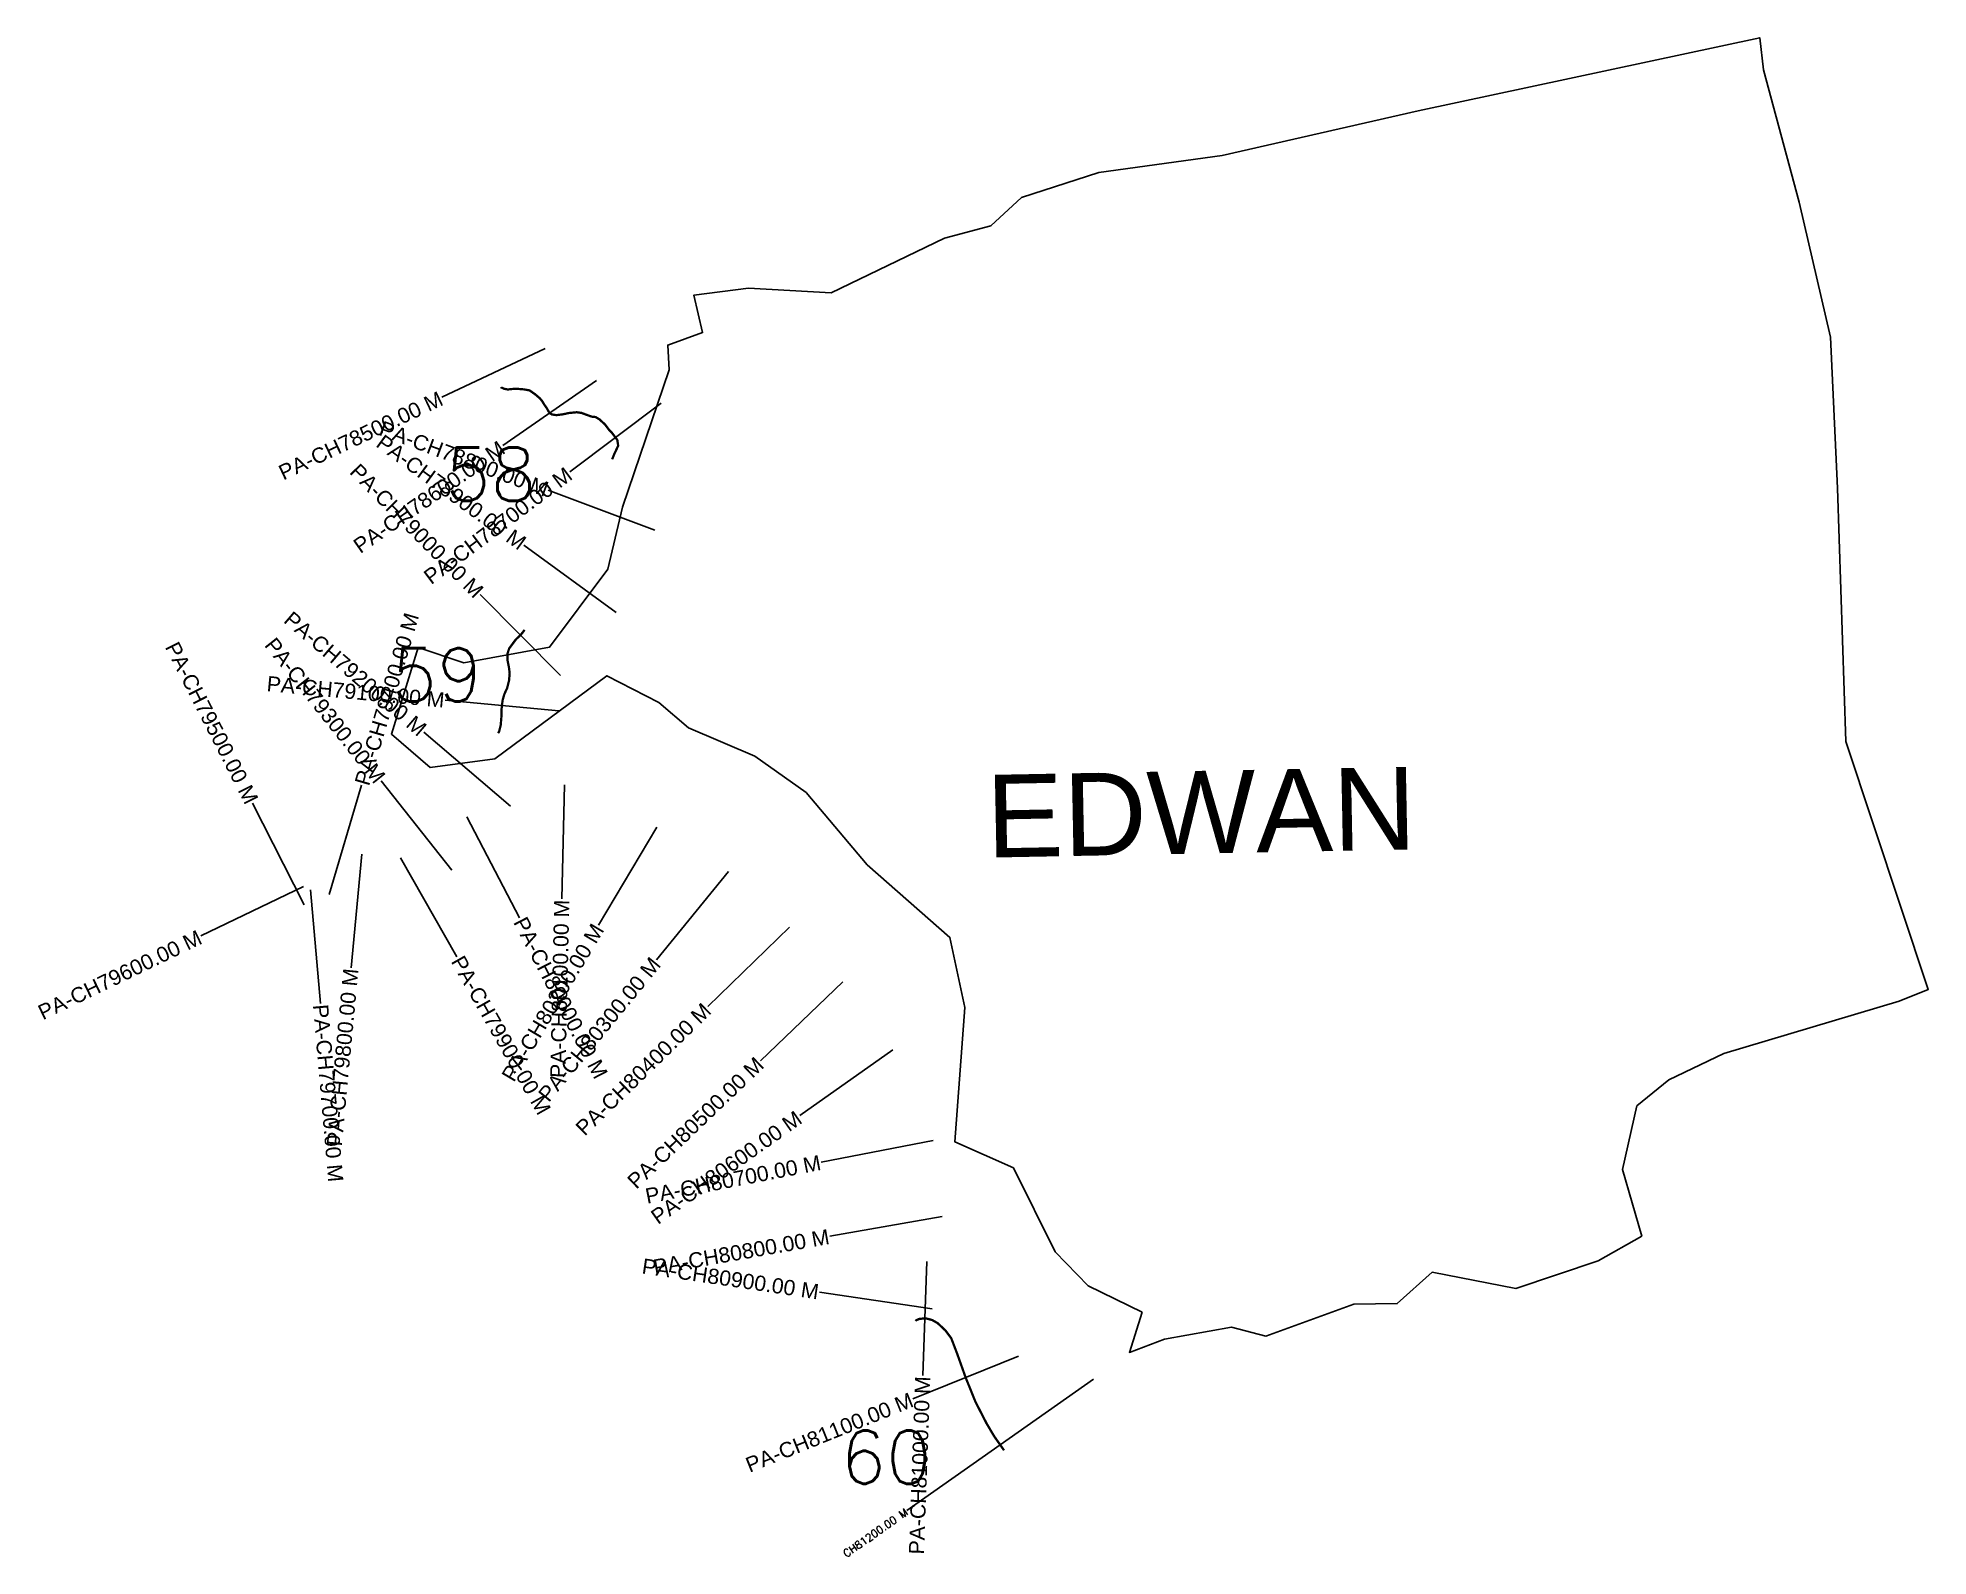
# Model space of a CAD drawing. Header units: metres. Extents: x 260375 to 262862, y 2161237 to 2163234.
import ezdxf
from ezdxf.enums import TextEntityAlignment as Align

# ---------------------------------------------------------------- set-up
doc = ezdxf.new("R2010")
doc.units = ezdxf.units.M
for name, color, linetype in [('CS', 134, 'Continuous'), ('CSMark', 6, 'Continuous'), ('NATURALLY PROTECTED', 3, 'Continuous'), ('village', 3, 'Continuous'), ('VILLAGE NAME', 250, 'Continuous')]:
    doc.layers.add(name, color=color, linetype=linetype)
doc.styles.add('DynamicDimensions', font='arial.ttf')
doc.styles.get("Standard").update_dxf_attribs({"font": 'simplex.shx'})

msp = doc.modelspace()

# ---------------------------------------------------------------- linework, layer by layer
at = {"color": 6, "flags": 128}
msp.add_lwpolyline([(261628.8, 2162986.7), (261669.2, 2163023.8)], dxfattribs=at)
at = {"layer": 'CS'}
for p, q in [((261042.6, 2162825.3), (260907, 2162761.2)), ((261110.3, 2162783.3), (260987.2, 2162697.6)), ((261195.1, 2162753.3), (261075.1, 2162663.3)), ((261187.1, 2162586.5), (261046.6, 2162638.9)), ((261135.9, 2162478.1), (261014.8, 2162566.5)), ((261062.7, 2162395), (260957.1, 2162501.6)), ((261060.5, 2162348.7), (260911.2, 2162362.7)), ((260997.2, 2162223.4), (260883.1, 2162320.7)), ((260758.6, 2162106.9), (260801, 2162250.8)), ((260920.1, 2162139.1), (260826.8, 2162256.6)), ((261068, 2162251.2), (261064.6, 2162101.2)), ((260725.9, 2162093.7), (260657.9, 2162227.4)), ((260939.7, 2162209.4), (261008.8, 2162076.2)), ((261189.5, 2162195.7), (261113, 2162066.7)), ((260801.5, 2162160), (260787.4, 2162010.7)), ((260852.5, 2162155.4), (260926.4, 2162024.9)), ((261283.9, 2162137.2), (261188.9, 2162021.2)), ((260725, 2162117.7), (260589.9, 2162052.7)), ((260725, 2162117.7), (260589.9, 2162052.7)), ((260734.1, 2162113.1), (260747.1, 2161963.6)), ((261364, 2162064.2), (261256.5, 2161959.7)), ((261434.2, 2161992.2), (261325.8, 2161888.5)), ((261500, 2161902.8), (261377.5, 2161816.2)), ((261553.1, 2161783.6), (261405.8, 2161754.9)), ((261564.8, 2161683.6), (261417.1, 2161657.5)), ((261544.7, 2161624.2), (261539.3, 2161474.3)), ((261551.7, 2161562.1), (261403.4, 2161584.1)), ((261665.2, 2161499.9), (261526.1, 2161443.7)), ((261763.8, 2161469.5), (261518.5, 2161296.7))]:
    msp.add_line(p, q, dxfattribs=at)
at = {"layer": 'NATURALLY PROTECTED', "const_width": 3, "flags": 128}
for points in [[(260984.7, 2162774.8), (260985, 2162774.1), (260989, 2162772.3), (260993.7, 2162771.4), (260998.2, 2162772), (261005, 2162772.4), (261014.4, 2162771.6), (261022.1, 2162770.3), (261029.8, 2162764.9), (261035.9, 2162759.6), (261038.9, 2162755.9), (261041.2, 2162752), (261044.9, 2162746.7), (261047.1, 2162742.7), (261048.9, 2162740.2), (261051.6, 2162738.6), (261057.4, 2162737.7), (261065.5, 2162738.7), (261074, 2162740.5), (261084.1, 2162741.5), (261090.5, 2162740.6), (261098, 2162737.8), (261104, 2162735.7), (261109, 2162735.2), (261114, 2162732.2), (261121.5, 2162725.3), (261127.2, 2162717.7), (261130.3, 2162714.7), (261134.3, 2162709.4), (261137.6, 2162705), (261138.7, 2162697.4), (261136.5, 2162692.7), (261133.7, 2162686.9), (261130.8, 2162679.6)], [(261015.7, 2162455.2), (261011.2, 2162449.5), (261004, 2162442.4), (260995.4, 2162430.9), (260993.1, 2162423.8), (260993.2, 2162415.3), (260995.1, 2162405.5), (260996, 2162398), (260995.2, 2162388.9), (260992.8, 2162378.9), (260989.1, 2162370.9), (260986.9, 2162363.4), (260986, 2162357.4), (260985.3, 2162350.6), (260985.3, 2162342.7), (260984.2, 2162329.7), (260982.1, 2162321.5), (260980.8, 2162319.2)], [(261529.8, 2161546.1), (261530.4, 2161546.8), (261534.7, 2161548.8), (261540, 2161549.3), (261544.5, 2161549.2), (261551.7, 2161547.3), (261559, 2161543.1), (261569.2, 2161533.5), (261576.7, 2161523.5), (261584.5, 2161503.1), (261595.6, 2161471.9), (261608.6, 2161439.7), (261623.4, 2161410.9), (261633.6, 2161393.8), (261646.2, 2161375.9)]]:
    msp.add_lwpolyline(points, dxfattribs=at)
at = {"layer": 'village', "color": 6}
for points in [[(261669.2, 2163023.8, 0), (261770.7, 2163056.8, 0), (261933.1, 2163079.3, 0), (262190.7, 2163137.9, 0), (262640, 2163234.1, 0), (262645.1, 2163191.9, 0), (262691.7, 2163017.8, 0), (262733.3, 2162840.3, 0), (262742.4, 2162641.7, 0), (262753.3, 2162308.4, 0), (262861.6, 2161982, 0), (262823.6, 2161966.6, 0), (262592.6, 2161897.8, 0), (262520.3, 2161863.5, 0), (262478.5, 2161828.9, 0), (262459.5, 2161745.2, 0), (262484.9, 2161657.8, 0), (262427.5, 2161625.2, 0), (262319.3, 2161588.8, 0), (262209.2, 2161610.2, 0), (262163.4, 2161569, 0), (262106.1, 2161568.4, 0), (261990.5, 2161526.2, 0), (261945.2, 2161537.9, 0), (261857.2, 2161522.1, 0), (261811, 2161504.6, 0), (261827.8, 2161557.8, 0)], [(261827.8, 2161557.8, 0), (261756.7, 2161592.3, 0), (261713.4, 2161636.9, 0), (261658.4, 2161747.4, 0), (261581.5, 2161781.7, 0), (261594.8, 2161958.5, 0), (261574.9, 2162050.6, 0), (261466.3, 2162146.1, 0), (261385.8, 2162241.1, 0), (261318.3, 2162288.9, 0), (261231, 2162326.3, 0), (261192.3, 2162359.5, 0), (261123.6, 2162394.9, 0), (260976.6, 2162285.4, 0), (260891.6, 2162274.3, 0), (260840.5, 2162318.1, 0), (260875.6, 2162432.1, 0), (260935.8, 2162411.9, 0), (261048.6, 2162432.6, 0), (261125, 2162535.2, 0), (261144.5, 2162616.6, 0), (261205.8, 2162797.5, 0), (261203.9, 2162829.9, 0), (261249.7, 2162846.3, 0), (261238.3, 2162895.7, 0), (261309.9, 2162904.9, 0), (261418.9, 2162898.5, 0), (261567.9, 2162970.4, 0), (261628.8, 2162986.7, 0)]]:
    msp.add_polyline3d(points, dxfattribs=at)

# ---------------------------------------------------------------- texts
at = {"char_height": 70, "attachment_point": 1}
for s, insert in [('58', (260910.9, 2162695.1)), ('59', (260840.4, 2162431.2)), ('60', (261431.1, 2161401.8))]:
    msp.add_mtext_dynamic_manual_height_columns(s, width=95.172, gutter_width=1, heights=[0], dxfattribs=dict(at, insert=insert))
at = {"layer": 'CSMark', "style": 'DynamicDimensions'}
for s, rotation, p in [('PA-CH78500.00 M', 25.2717, (260906.1, 2162760.8)), ('PA-CH78500.00 M', 25.2717, (260906.1, 2162760.8)), ('PA-CH78800.00 M', 339.5179, (261045.7, 2162639.3)), ('PA-CH78800.00 M', 339.5179, (261045.7, 2162639.3)), ('PA-CH78600.00 M', 34.8402, (260986.3, 2162697)), ('PA-CH78600.00 M', 34.8402, (260986.3, 2162697)), ('PA-CH78900.00 M', 323.8519, (261014, 2162567.1)), ('PA-CH78900.00 M', 323.8519, (261014, 2162567.1)), ('PA-CH79000.00 M', 314.7566, (260956.4, 2162502.3)), ('PA-CH79000.00 M', 314.7566, (260956.4, 2162502.3)), ('PA-CH78700.00 M', 36.8836, (261074.3, 2162662.7)), ('PA-CH79200.00 M', 319.5396, (260882.3, 2162321.4)), ('PA-CH79200.00 M', 319.5396, (260882.3, 2162321.4)), ('PA-CH79500.00 M', 296.9422, (260657.4, 2162228.3)), ('PA-CH79300.00 M', 308.4525, (260826.2, 2162257.4)), ('PA-CH79300.00 M', 308.4525, (260826.2, 2162257.4)), ('PA-CH79100.00 M', 354.6446, (260910.2, 2162362.8)), ('PA-CH79100.00 M', 354.6446, (260910.2, 2162362.8)), ('PA-CH80100.00 M', 88.6844, (261064.6, 2162100.2)), ('PA-CH80100.00 M', 88.6844, (261064.6, 2162100.2)), ('PA-CH79600.00 M', 25.7033, (260589, 2162052.2)), ('PA-CH80200.00 M', 59.3283, (261112.5, 2162065.9)), ('PA-CH80200.00 M', 59.3283, (261112.5, 2162065.9)), ('PA-CH79800.00 M', 84.597, (260787.3, 2162009.7)), ('PA-CH79800.00 M', 84.597, (260787.3, 2162009.7)), ('PA-CH80300.00 M', 50.6891, (261188.3, 2162020.4)), ('PA-CH80300.00 M', 50.6891, (261188.3, 2162020.4)), ('PA-CH80400.00 M', 44.2058, (261255.8, 2161959)), ('PA-CH80400.00 M', 44.2058, (261255.8, 2161959)), ('PA-CH80500.00 M', 43.7295, (261325.1, 2161887.8)), ('PA-CH80500.00 M', 43.7295, (261325.1, 2161887.8)), ('PA-CH80600.00 M', 35.2601, (261376.7, 2161815.7)), ('PA-CH80700.00 M', 11.0084, (261404.9, 2161754.8)), ('PA-CH80800.00 M', 9.9953, (261416.1, 2161657.3)), ('PA-CH80900.00 M', 351.5701, (261402.4, 2161584.3)), ('PA-CH81000.00 M', 87.9578, (261539.3, 2161473.3)), ('PA-CH81100.00 M', 21.9841, (261525.2, 2161443.3))]:
    msp.add_text(s, height=20, rotation=rotation, dxfattribs=at).set_placement(p, align=Align.MIDDLE_RIGHT)
for s, rotation, p in [('PA-CH79400.00 M', 73.5949, (260801.3, 2162251.7)), ('PA-CH79400.00 M', 73.5949, (260801.3, 2162251.7)), ('PA-CH80000.00 M', 297.3979, (261009.2, 2162075.3)), ('PA-CH80000.00 M', 297.3979, (261009.2, 2162075.3)), ('PA-CH79900.00 M', 299.5352, (260926.9, 2162024)), ('PA-CH79900.00 M', 299.5352, (260926.9, 2162024)), ('PA-CH79700.00 M', 274.9471, (260747.2, 2161962.6))]:
    msp.add_text(s, height=20, rotation=rotation, dxfattribs=at).set_placement(p, align=Align.MIDDLE_LEFT)
at = {"layer": 'CSMark'}
msp.add_text('CH81200.00 M', height=10, rotation=35.1666, dxfattribs=at).set_placement((261517.7, 2161296.1), align=Align.MIDDLE_RIGHT)
at = {"layer": 'VILLAGE NAME', "insert": (261621.7, 2162264.3), "char_height": 108.748, "attachment_point": 1, "rotation": 1.1028}
msp.add_mtext_dynamic_manual_height_columns('{\\fArial|b0|i0|c0|p34;EDWAN}', width=726.929, gutter_width=543.7, heights=[0], dxfattribs=at)

doc.saveas('drawing.dxf')
